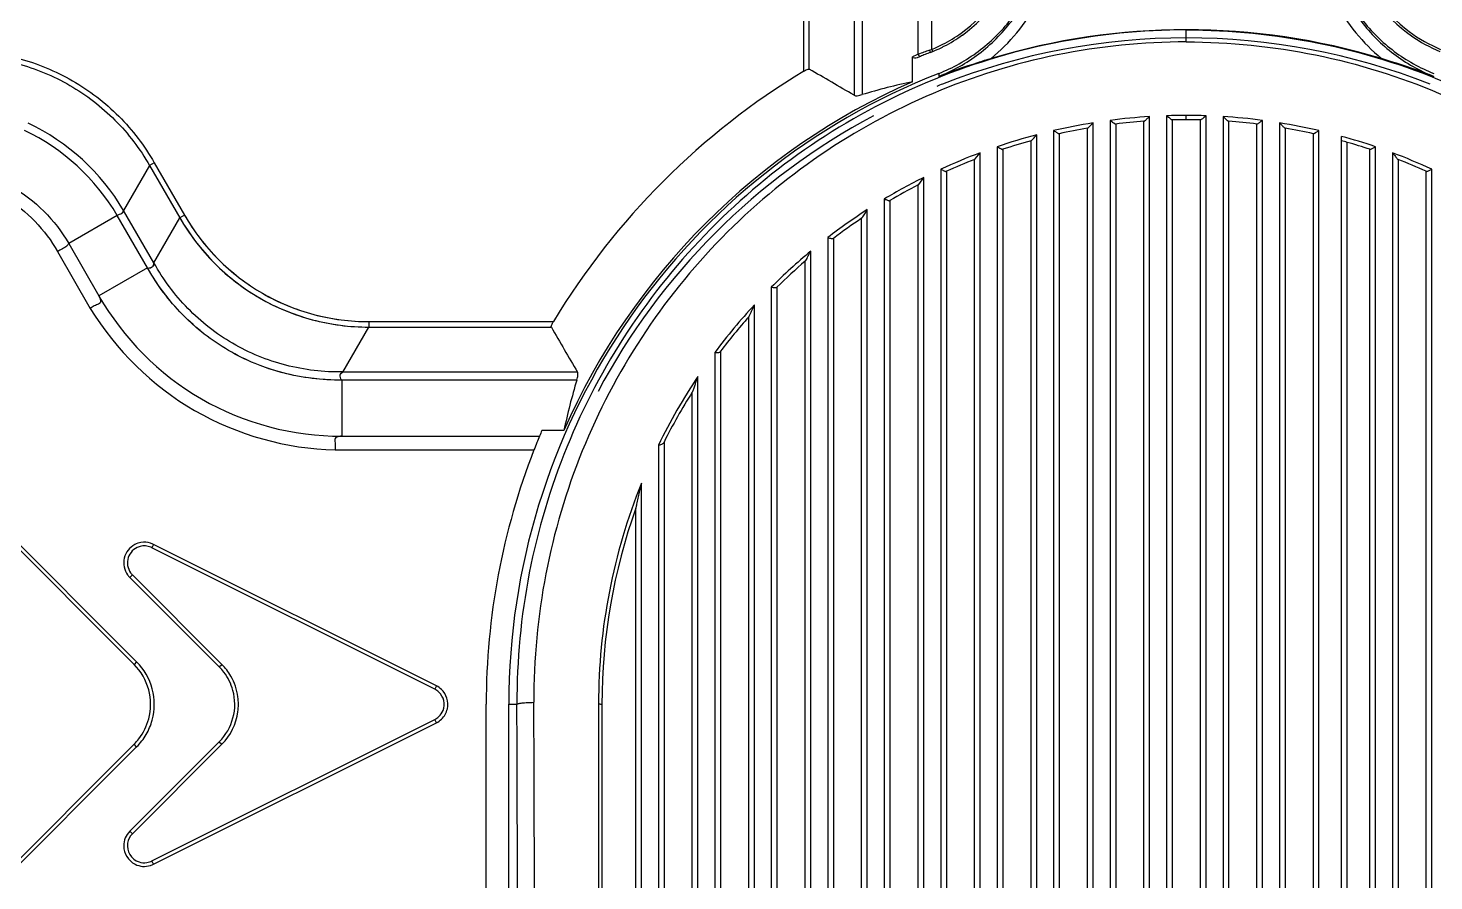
# Model space of a CAD drawing. Header units: millimetres. Extents: x -1070 to 42146, y 1440 to 12921.
# Drawn here: x 6891.7 to 7016.2, y 3502.2 to 3577.7 of the extents above; entities that cross this region are included whole.
import ezdxf

# ---------------------------------------------------------------- set-up
doc = ezdxf.new("R2010")
doc.units = ezdxf.units.MM
doc.layers.add('06___PRT_ALL_SURFS', color=7, linetype='Continuous')

msp = doc.modelspace()

# ---------------------------------------------------------------- linework, layer by layer
at = {"color": 7, "linetype": 'Continuous', "lineweight": -3}
for p, q in [((6971.749, 3575.806), (6971.753, 3593.204)), ((6970.536, 3575.538), (6970.539, 3592.617)), ((6994.275, 3577.095), (6994.275, 3577.528)), ((6994.275, 3576.803), (6994.275, 3577.095)), ((6994.275, 3576.463), (6994.275, 3576.803)), ((6970.536, 3575.368), (6970.536, 3575.538)), ((6971.753, 3575.808), (6971.83, 3575.623)), ((6970.032, 3572.945), (6970.032, 3575.158)), ((6986.025, 3477.826), (6986.025, 3569.298)), ((6987.525, 3569.517), (6987.525, 3477.826)), ((6988.025, 3569.197), (6988.025, 3477.826)), ((6990.525, 3477.826), (6990.525, 3569.44)), ((6991.025, 3477.826), (6991.025, 3569.855)), ((6992.525, 3569.928), (6992.525, 3477.826)), ((6993.025, 3569.561), (6993.025, 3477.826)), ((6994.275, 3569.576), (6994.275, 3569.957)), ((6995.525, 3477.826), (6995.525, 3569.561)), ((6996.025, 3477.826), (6996.025, 3569.928)), ((6997.525, 3569.855), (6997.525, 3477.826)), ((6998.025, 3569.44), (6998.025, 3477.826)), ((7000.525, 3477.826), (7000.525, 3569.197)), ((7001.025, 3477.826), (7001.025, 3569.517)), ((7002.525, 3569.298), (7002.525, 3477.826)), ((6981.025, 3477.826), (6981.025, 3568.241)), ((6982.525, 3568.612), (6982.525, 3477.826)), ((6983.025, 3568.338), (6983.025, 3477.826)), ((6985.525, 3477.826), (6985.525, 3568.831)), ((7003.025, 3568.831), (7003.025, 3477.826)), ((7005.525, 3477.826), (7005.525, 3568.338)), ((7006.025, 3477.826), (7006.025, 3568.612)), ((7008.025, 3567.716), (7008.025, 3568.106)), ((6975.589, 3566.109), (6976.025, 3566.65)), ((6976.025, 3477.826), (6976.025, 3566.65)), ((6977.525, 3567.186), (6977.525, 3477.826)), ((6978.025, 3566.958), (6978.025, 3477.826)), ((6980.525, 3477.826), (6980.525, 3567.716)), ((7008.025, 3477.826), (7008.025, 3567.716)), ((7008.525, 3477.826), (7008.525, 3567.575)), ((7010.525, 3477.826), (7010.525, 3566.958)), ((7011.025, 3477.826), (7011.025, 3567.186)), ((7012.525, 3566.65), (7012.525, 3477.826)), ((6902.465, 3565.529), (6900.17, 3561.553)), ((6902.884, 3565.771), (6902.465, 3565.529)), ((6902.465, 3565.529), (6905.15, 3560.879)), ((6902.884, 3565.771), (6905.568, 3561.12)), ((6975.525, 3477.826), (6975.525, 3566.06)), ((7013.025, 3566.06), (7013.025, 3477.826)), ((6970.586, 3563.858), (6971.025, 3564.471)), ((6971.025, 3477.826), (6971.025, 3564.471)), ((6972.525, 3565.191), (6972.525, 3477.826)), ((6973.025, 3565.012), (6973.025, 3477.826)), ((7015.525, 3477.826), (7015.525, 3565.012)), ((7016.025, 3477.826), (7016.025, 3565.191)), ((6970.525, 3477.826), (6970.525, 3563.804)), ((6966.025, 3477.826), (6966.025, 3561.616)), ((6967.525, 3562.551), (6967.525, 3477.826)), ((6968.025, 3562.424), (6968.025, 3562.413)), ((6968.025, 3562.413), (6968.025, 3477.826)), ((6899.601, 3561.108), (6895.303, 3558.626)), ((6902.288, 3556.459), (6899.601, 3561.108)), ((6902.855, 3556.903), (6900.17, 3561.553)), ((6902.855, 3556.903), (6905.15, 3560.879)), ((6905.568, 3561.12), (6905.15, 3560.879)), ((6965.525, 3477.826), (6965.525, 3560.855)), ((6965.544, 3560.868), (6965.582, 3560.911)), ((6962.525, 3559.142), (6962.525, 3477.826)), ((6894.315, 3557.902), (6897.22, 3552.869)), ((6895.303, 3558.626), (6897.985, 3553.974)), ((6961.025, 3477.826), (6961.025, 3557.942)), ((6963.025, 3559.075), (6963.025, 3559.059)), ((6963.025, 3559.059), (6963.025, 3477.826)), ((6960.525, 3477.826), (6960.525, 3557.056)), ((6960.547, 3557.075), (6960.579, 3557.117)), ((6902.288, 3556.459), (6897.985, 3553.974)), ((6957.525, 3554.753), (6957.525, 3477.826)), ((6958.025, 3554.758), (6958.025, 3554.735)), ((6958.025, 3554.735), (6958.025, 3477.826)), ((6956.025, 3477.826), (6956.025, 3553.193)), ((6921.881, 3551.702), (6938.224, 3551.702)), ((6921.881, 3551.702), (6921.881, 3551.22)), ((6955.525, 3477.826), (6955.525, 3552.126)), ((6955.55, 3552.154), (6955.574, 3552.19)), ((6919.585, 3547.244), (6921.881, 3551.22)), ((6921.881, 3551.22), (6938.05, 3551.22)), ((6901.094, 3521.361), (6872.81, 3549.646)), ((6901.324, 3521.591), (6873.04, 3549.875)), ((6952.525, 3548.971), (6952.525, 3477.826)), ((6953.025, 3549.075), (6953.025, 3549.039)), ((6953.025, 3549.039), (6953.025, 3477.826)), ((6940.36, 3547.244), (6919.585, 3547.244)), ((6951.025, 3477.826), (6951.025, 3546.846)), ((6940.301, 3546.53), (6919.484, 3546.531)), ((6919.484, 3546.531), (6919.484, 3541.562)), ((6950.525, 3477.826), (6950.525, 3545.466)), ((6950.554, 3545.512), (6950.566, 3545.535)), ((6919.484, 3541.562), (6936.999, 3541.564)), ((6947.525, 3540.764), (6947.525, 3477.826)), ((6948.025, 3541.042), (6948.025, 3540.979)), ((6948.025, 3540.979), (6948.025, 3477.826)), ((6918.897, 3540.347), (6936.51, 3540.347)), ((6946.025, 3477.826), (6946.025, 3537.401)), ((6945.525, 3477.826), (6945.525, 3535.19)), ((6902.821, 3531.983), (6902.676, 3531.692)), ((6927.87, 3519.458), (6902.821, 3531.983)), ((6927.725, 3519.168), (6902.676, 3531.692)), ((6900.714, 3529.06), (6900.944, 3529.29)), ((6900.944, 3529.29), (6908.873, 3521.361)), ((6900.714, 3529.06), (6908.643, 3521.132)), ((6901.324, 3521.591), (6901.094, 3521.361)), ((6908.643, 3521.132), (6908.873, 3521.361)), ((6934.275, 3483.179), (6934.275, 3517.826)), ((6902.676, 3503.96), (6927.725, 3516.484)), ((6902.821, 3503.669), (6927.87, 3516.194)), ((6872.81, 3486.006), (6901.094, 3514.29)), ((6908.643, 3514.52), (6900.714, 3506.592)), ((6908.873, 3514.29), (6900.944, 3506.362)), ((6901.324, 3514.061), (6901.094, 3514.29)), ((6908.643, 3514.52), (6908.873, 3514.29)), ((6873.04, 3485.776), (6901.324, 3514.061)), ((6900.714, 3506.592), (6900.944, 3506.362)), ((6902.821, 3503.669), (6902.676, 3503.96))]:
    msp.add_line(p, q, dxfattribs=at)
for centre, radius, start, end in [((7021.69, 3587.649), 13.013, 196.21243, 234.8893), ((7021.691, 3587.65), 12.814, 196.21359, 233.20108), ((6966.859, 3587.649), 12.814, 305.67284, 342.92162), ((6966.858, 3587.649), 13.014, 305.67389, 342.92209), ((6994.275, 3517.826), 59, 68.54205, 111.45795), ((6966.858, 3587.654), 12.818, 297.24025, 305.66214), ((6966.867, 3587.64), 13.001, 297.23321, 305.66763), ((6994.275, 3517.826), 59.721, 73.17026, 106.82974), ((7021.706, 3587.683), 12.85, 233.23352, 247.53289), ((7021.681, 3587.637), 12.998, 234.89392, 247.56167), ((6994.153, 3517.826), 62.2, 112.31463, 112.81735), ((6996.091, 3506.186), 73.751, 109.45868, 110.27339), ((6994.275, 3517.826), 62, 111.89913, 112.31463), ((6994.275, 3517.826), 62, 111.43351, 111.89913), ((6966.638, 3589.556), 14.668, 289.44872, 290.38888), ((6966.873, 3587.627), 12.987, 291.43364, 292.43896), ((6966.837, 3587.7), 12.869, 292.43683, 297.23053), ((6966.866, 3587.642), 13.004, 292.43902, 295.97326), ((6966.871, 3587.632), 12.993, 295.97378, 297.23261), ((6994.275, 3517.826), 62, 112.31463, 112.61085), ((6994.275, 3517.826), 60, 111.43351, 178.91094), ((7001.506, 3573.63), 29.157, 179.90912, 180.4273), ((6994.275, 3517.826), 59, 111.45795, 112.00011), ((6883.195, 3551.472), 19.742, 30.70231, 64.44147), ((6994.275, 3517.826), 59, 118.00459, 152.00005), ((6994.278, 3517.933), 52.024, 99.12838, 103.05722), ((6994.276, 3517.936), 52.021, 93.58361, 97.45723), ((6994.275, 3517.826), 51.75, 96.93655, 96.953), ((6994.275, 3517.826), 51.75, 94.15534, 96.93655), ((6994.275, 3517.826), 51.75, 94.13946, 94.15534), ((6994.275, 3517.943), 52.013, 90.00023, 91.92832), ((6994.275, 3517.826), 51.75, 91.38419, 91.40002), ((6994.275, 3517.826), 51.75, 90, 91.38419), ((6994.274, 3517.943), 52.013, 88.07168, 89.99977), ((6994.275, 3517.826), 51.75, 88.61581, 90), ((6994.275, 3517.826), 51.75, 88.59998, 88.61581), ((6994.273, 3517.936), 52.021, 82.54277, 86.41639), ((6994.275, 3517.826), 51.75, 85.84466, 85.86054), ((6994.275, 3517.826), 51.75, 83.06345, 85.84466), ((6994.275, 3517.826), 51.75, 83.047, 83.06345), ((6994.271, 3517.933), 52.024, 76.94278, 80.87162), ((6883.158, 3551.41), 19.09, 30.5313, 64.44116), ((6994.282, 3517.925), 52.033, 104.76082, 108.78691), ((6994.275, 3517.826), 51.75, 102.55586, 102.57301), ((6994.275, 3517.826), 51.75, 99.73445, 102.55586), ((6994.275, 3517.826), 51.75, 99.71781, 99.73445), ((6994.275, 3517.826), 51.75, 80.26555, 80.28219), ((6994.275, 3517.826), 51.75, 77.44414, 80.26555), ((6994.275, 3517.826), 51.75, 77.42699, 77.44414), ((6994.269, 3517.93), 52.028, 71.21281, 74.66914), ((6994.286, 3517.917), 52.042, 110.54285, 114.71855), ((6994.275, 3517.826), 51.75, 108.30123, 108.31966), ((6994.275, 3517.826), 51.75, 105.40875, 108.30123), ((6994.275, 3517.826), 51.75, 105.39078, 105.40875), ((6994.275, 3517.826), 51.75, 74.01557, 74.59142), ((6994.275, 3517.826), 51.75, 71.69877, 74.01557), ((6994.275, 3517.826), 51.75, 71.68034, 71.69877), ((6994.263, 3517.917), 52.042, 65.28145, 69.45715), ((6994.275, 3517.826), 51.75, 111.24267, 114.24429), ((6994.275, 3517.826), 51.75, 111.22307, 111.24267), ((6994.275, 3517.826), 51.75, 68.75733, 68.77693), ((6994.275, 3517.826), 51.75, 65.75571, 68.75733), ((6994.293, 3517.908), 52.053, 116.5522, 120.94748), ((6994.275, 3517.826), 51.75, 114.24429, 114.26513), ((6994.275, 3517.826), 51.75, 65.73487, 65.75571), ((6994.275, 3517.826), 51.75, 117.31854, 120.48058), ((6994.275, 3517.826), 51.75, 117.29625, 117.31854), ((6994.304, 3517.894), 52.071, 122.89488, 127.61231), ((6994.275, 3517.826), 51.75, 120.48058, 120.5047), ((6994.275, 3517.826), 51.75, 123.74898, 127.14719), ((6994.275, 3517.826), 51.75, 123.72273, 123.74898), ((6994.32, 3517.879), 52.092, 129.72923, 134.93862), ((6994.275, 3517.826), 51.75, 127.14719, 127.17616), ((6994.275, 3517.826), 51.75, 130.7057, 134.46577), ((6994.275, 3517.826), 51.75, 130.67346, 130.7057), ((6994.275, 3517.826), 51.75, 134.46577, 134.5023), ((6994.344, 3517.862), 52.121, 137.3236, 143.35465), ((6994.275, 3517.826), 51.75, 138.48587, 142.85421), ((6994.275, 3517.826), 51.75, 138.44392, 138.48587), ((6994.275, 3517.826), 51.75, 142.85421, 142.90375), ((6994.336, 3517.872), 52.109, 146.21823, 153.93918), ((6994.275, 3517.826), 51.75, 147.71596, 153.34447), ((6994.275, 3517.826), 51.75, 147.65571, 147.71596), ((6994.275, 3517.826), 51.75, 153.34447, 153.42269), ((6994.361, 3517.862), 52.136, 157.98928, 180.0005), ((6994.275, 3517.826), 51.75, 160.39514, 180), ((6994.275, 3517.826), 51.75, 160.28111, 160.39514), ((6902.005, 3530.35), 1.825, 117.49571, 215.84534), ((6902.005, 3530.35), 1.5, 108.31339, 216.02395), ((6902.005, 3530.35), 1.825, 99.39046, 117.49571), ((6902.005, 3530.35), 1.5, 99.33772, 108.31339), ((6902.005, 3530.35), 1.825, 72.79512, 99.39046), ((6902.005, 3530.35), 1.5, 81.38635, 99.33772), ((6902.005, 3530.35), 1.5, 63.43495, 81.38635), ((6902.005, 3530.35), 1.825, 63.43495, 72.79512), ((6902.005, 3530.35), 1.825, 215.84534, 225), ((6902.005, 3530.35), 1.5, 216.02395, 225), ((6897.559, 3517.826), 5, 14.9999, 45), ((6897.559, 3517.826), 5.325, 14.94304, 45), ((6905.337, 3517.826), 4.675, 37.44924, 45), ((6905.337, 3517.826), 5, 30.0001, 45), ((6905.337, 3517.826), 4.675, 15.35844, 37.44924), ((6905.337, 3517.826), 5, 7.50018, 30.0001), ((6897.559, 3517.826), 5, 344.99989, 14.9999), ((6897.559, 3517.826), 5.325, 344.72247, 14.94304), ((6905.337, 3517.826), 4.675, 345.07713, 15.35844), ((6905.337, 3517.826), 5, 352.50018, 7.50018), ((6994.275, 3517.826), 60, 178.91094, 180), ((6905.337, 3517.826), 5, 315, 352.50018), ((6897.559, 3517.826), 5, 322.49996, 344.99989), ((6897.559, 3517.826), 5.325, 329.97538, 344.72247), ((6905.337, 3517.826), 4.675, 315, 345.07713), ((6897.559, 3517.826), 5, 315, 322.49996), ((6897.559, 3517.826), 5.325, 315, 329.97538), ((6902.005, 3505.301), 1.825, 135, 180.12384), ((6902.005, 3505.301), 1.5, 135, 170.90277), ((6902.005, 3505.301), 1.825, 180.12384, 243.03733), ((6902.005, 3505.301), 1.5, 170.90277, 251.68505), ((6902.005, 3505.301), 1.825, 243.03733, 287.4104), ((6902.005, 3505.301), 1.5, 251.68505, 278.61297), ((6902.005, 3505.301), 1.5, 278.61297, 296.56505), ((6902.005, 3505.301), 1.825, 287.4104, 296.56505)]:
    msp.add_arc(centre, radius, start, end, dxfattribs=at)
for points, knots in [([(6972.349, 3573.676), (6973.594, 3574.165), (6975.964, 3575.484), (6978.859, 3578.33), (6980.899, 3581.838), (6981.591, 3584.461), (6981.757, 3585.788)], [0, 0, 0, 0, 0.2499981, 0.499997, 0.7499967, 1, 1, 1, 1]), ([(6972.35, 3573.413), (6973.613, 3573.911), (6976.016, 3575.26), (6978.933, 3578.173), (6980.962, 3581.762), (6981.622, 3584.437), (6981.767, 3585.787)], [0, 0, 0, 0, 0.2499974, 0.4999956, 0.7499946, 1, 1, 1, 1]), ([(6976.984, 3574.989), (6977.819, 3575.672), (6979.354, 3577.214), (6981.141, 3579.938), (6982.346, 3582.967), (6982.726, 3585.109), (6982.807, 3586.185)], [0, 0, 0, 0, 0.2499982, 0.4999974, 0.7499969, 1, 1, 1, 1]), ([(7005.742, 3586.185), (7005.823, 3585.109), (7006.204, 3582.967), (7007.408, 3579.938), (7009.195, 3577.214), (7010.731, 3575.672), (7011.565, 3574.989)], [0, 0, 0, 0, 0.2500009, 0.500001, 0.7500008, 1, 1, 1, 1]), ([(7006.781, 3585.804), (7006.923, 3584.453), (7007.582, 3581.774), (7009.61, 3578.18), (7012.529, 3575.262), (7014.935, 3573.912), (7016.199, 3573.413)], [0, 0, 0, 0, 0.2500041, 0.5000036, 0.7500023, 1, 1, 1, 1]), ([(7006.79, 3585.806), (7006.955, 3584.477), (7007.645, 3581.851), (7009.685, 3578.336), (7012.581, 3575.487), (7014.954, 3574.166), (7016.2, 3573.676)], [0, 0, 0, 0, 0.2500033, 0.5000031, 0.7500019, 1, 1, 1, 1]), ([(6994.275, 3577.528), (6990.35, 3577.528), (6982.491, 3576.742), (6971.211, 3573.264), (6960.874, 3567.655), (6951.871, 3560.16), (6944.516, 3551.077), (6939.064, 3540.737), (6935.716, 3529.515), (6934.981, 3521.719), (6934.997, 3517.826)], [0, 0, 0, 0, 0.1261201, 0.2518568, 0.377004, 0.5016062, 0.6259092, 0.7502406, 0.8748855, 1, 1, 1, 1]), ([(6994.275, 3577.528), (6998.199, 3577.528), (7006.058, 3576.742), (7017.338, 3573.264), (7027.675, 3567.655), (7036.678, 3560.16), (7044.033, 3551.077), (7049.485, 3540.737), (7052.834, 3529.515), (7053.568, 3521.719), (7053.552, 3517.826)], [0, 0, 0, 0, 0.1261201, 0.2518568, 0.377004, 0.5016062, 0.6259092, 0.7502406, 0.8748855, 1, 1, 1, 1]), ([(6885.735, 3575.671), (6887.459, 3575.671), (6890.924, 3575.226), (6895.758, 3573.231), (6899.903, 3570.041), (6902.022, 3567.263), (6902.884, 3565.771)], [0, 0, 0, 0, 0.2500182, 0.4999978, 0.7499776, 1, 1, 1, 1]), ([(6994.275, 3576.463), (6990.439, 3576.463), (6982.757, 3575.689), (6971.74, 3572.267), (6961.657, 3566.755), (6952.89, 3559.403), (6945.737, 3550.507), (6940.441, 3540.391), (6937.192, 3529.423), (6936.48, 3521.806), (6936.496, 3518.003)], [0, 0, 0, 0, 0.1261797, 0.2519513, 0.3770987, 0.5016737, 0.6259387, 0.7502391, 0.8748724, 1, 1, 1, 1]), ([(6970.536, 3575.368), (6970.55, 3575.315), (6970.573, 3575.257), (6970.651, 3575.169), (6970.68, 3575.213), (6970.684, 3575.23)], [0, 0, 0, 0, 0.6043537, 0.8059875, 1, 1, 1, 1]), ([(6971.522, 3575.724), (6971.531, 3575.702), (6971.538, 3575.674), (6971.601, 3575.559), (6971.595, 3575.586)], [0, 0, 0, 0, 0.4636615, 1, 1, 1, 1]), ([(6994.275, 3576.463), (6998.11, 3576.463), (7005.792, 3575.689), (7016.809, 3572.267), (7026.892, 3566.755), (7035.66, 3559.403), (7042.812, 3550.507), (7048.108, 3540.391), (7051.357, 3529.423), (7052.069, 3521.806), (7052.053, 3518.003)], [0, 0, 0, 0, 0.1261797, 0.2519513, 0.3770987, 0.5016737, 0.6259387, 0.7502391, 0.8748724, 1, 1, 1, 1]), ([(6885.735, 3575.188), (6887.417, 3575.19), (6890.799, 3574.758), (6895.517, 3572.813), (6899.561, 3569.699), (6901.626, 3566.987), (6902.465, 3565.529)], [0, 0, 0, 0, 0.2500207, 0.4999976, 0.7499747, 1, 1, 1, 1]), ([(6970.437, 3575.06), (6970.366, 3575.031), (6970.224, 3574.974), (6970.032, 3575.082), (6970.032, 3575.158)], [0, 0, 0, 0, 0.5015481, 1, 1, 1, 1]), ([(6976.984, 3574.989), (6976.586, 3574.868), (6975.028, 3574.384), (6973.486, 3573.847), (6972.35, 3573.413)], [0, 0, 0, 0, 0.2547434, 1, 1, 1, 1]), ([(7016.199, 3573.413), (7015.824, 3573.556), (7014.295, 3574.124), (7012.743, 3574.632), (7011.565, 3574.989)], [0, 0, 0, 0, 0.2460241, 1, 1, 1, 1]), ([(6985.591, 3568.87), (6985.623, 3568.899), (6985.689, 3568.968), (6985.831, 3569.113), (6985.945, 3569.225), (6986.025, 3569.298)], [0, 0, 0, 0, 0.2142737, 0.4684515, 1, 1, 1, 1]), ([(6987.525, 3569.517), (6987.576, 3569.485), (6987.674, 3569.42), (6987.792, 3569.335), (6987.878, 3569.272), (6987.932, 3569.233), (6987.973, 3569.207), (6988, 3569.194), (6988.01, 3569.195)], [0, 0, 0, 0, 0.309133, 0.6078203, 0.7430453, 0.8597911, 0.9482474, 1, 1, 1, 1]), ([(6990.539, 3569.441), (6990.547, 3569.441), (6990.564, 3569.452), (6990.58, 3569.464), (6990.589, 3569.471)], [0, 0, 0, 0, 0.3796002, 1, 1, 1, 1]), ([(6990.589, 3569.471), (6990.621, 3569.497), (6990.686, 3569.558), (6990.829, 3569.689), (6990.944, 3569.79), (6991.025, 3569.855)], [0, 0, 0, 0, 0.2089626, 0.4624358, 1, 1, 1, 1]), ([(6992.525, 3569.928), (6992.575, 3569.892), (6992.672, 3569.818), (6992.789, 3569.724), (6992.875, 3569.653), (6992.93, 3569.608), (6992.972, 3569.577), (6992.999, 3569.56), (6993.01, 3569.56)], [0, 0, 0, 0, 0.3037674, 0.6001118, 0.7362538, 0.855475, 0.9470436, 1, 1, 1, 1]), ([(6995.539, 3569.56), (6995.546, 3569.56), (6995.563, 3569.568), (6995.578, 3569.578), (6995.588, 3569.585)], [0, 0, 0, 0, 0.3823813, 1, 1, 1, 1]), ([(6995.588, 3569.585), (6995.618, 3569.607), (6995.683, 3569.661), (6995.826, 3569.778), (6995.943, 3569.869), (6996.025, 3569.928)], [0, 0, 0, 0, 0.2034468, 0.4559755, 1, 1, 1, 1]), ([(6997.525, 3569.855), (6997.574, 3569.815), (6997.67, 3569.734), (6997.785, 3569.629), (6997.871, 3569.55), (6997.927, 3569.498), (6997.971, 3569.462), (6997.998, 3569.442), (6998.01, 3569.441)], [0, 0, 0, 0, 0.2981531, 0.591557, 0.7283224, 0.849976, 0.9450899, 1, 1, 1, 1]), ([(7000.539, 3569.195), (7000.546, 3569.194), (7000.563, 3569.201), (7000.578, 3569.209), (7000.588, 3569.215)], [0, 0, 0, 0, 0.3861739, 1, 1, 1, 1]), ([(7000.588, 3569.215), (7000.618, 3569.233), (7000.682, 3569.28), (7000.825, 3569.385), (7000.942, 3569.466), (7001.025, 3569.517)], [0, 0, 0, 0, 0.1989529, 0.4502417, 1, 1, 1, 1]), ([(7002.525, 3569.298), (7002.573, 3569.254), (7002.667, 3569.164), (7002.781, 3569.049), (7002.867, 3568.96), (7002.924, 3568.902), (7002.969, 3568.861), (7002.997, 3568.836), (7003.01, 3568.833)], [0, 0, 0, 0, 0.2923984, 0.5823257, 0.7193708, 0.8433151, 0.9423657, 1, 1, 1, 1]), ([(6980.586, 3567.756), (6980.619, 3567.79), (6980.687, 3567.867), (6980.83, 3568.031), (6980.945, 3568.158), (6981.025, 3568.241)], [0, 0, 0, 0, 0.216022, 0.471133, 1, 1, 1, 1]), ([(6982.525, 3568.612), (6982.576, 3568.584), (6982.676, 3568.527), (6982.794, 3568.452), (6982.88, 3568.397), (6982.934, 3568.364), (6982.974, 3568.342), (6983, 3568.333), (6983.009, 3568.335)], [0, 0, 0, 0, 0.3141938, 0.6146219, 0.7486681, 0.8629399, 0.9487214, 1, 1, 1, 1]), ([(6985.539, 3568.833), (6985.547, 3568.835), (6985.566, 3568.848), (6985.581, 3568.861), (6985.591, 3568.87)], [0, 0, 0, 0, 0.3794413, 1, 1, 1, 1]), ([(7005.54, 3568.335), (7005.546, 3568.333), (7005.564, 3568.338), (7005.58, 3568.345), (7005.589, 3568.35)], [0, 0, 0, 0, 0.3908566, 1, 1, 1, 1]), ([(7005.589, 3568.35), (7005.619, 3568.365), (7005.682, 3568.406), (7005.825, 3568.497), (7005.942, 3568.568), (7006.025, 3568.612)], [0, 0, 0, 0, 0.1956294, 0.4454771, 1, 1, 1, 1]), ([(6977.525, 3567.186), (6977.577, 3567.162), (6977.677, 3567.113), (6977.796, 3567.048), (6977.882, 3567.001), (6977.934, 3566.973), (6977.974, 3566.956), (6978, 3566.95), (6978.009, 3566.953)], [0, 0, 0, 0, 0.3188356, 0.6203249, 0.7529565, 0.8648135, 0.9483948, 1, 1, 1, 1]), ([(6980.54, 3567.72), (6980.547, 3567.722), (6980.563, 3567.734), (6980.578, 3567.748), (6980.586, 3567.756)], [0, 0, 0, 0, 0.3857663, 1, 1, 1, 1]), ([(7010.541, 3566.953), (7010.544, 3566.952), (7010.561, 3566.951), (7010.578, 3566.958), (7010.592, 3566.964)], [0, 0, 0, 0, 0.1778773, 1, 1, 1, 1]), ([(7010.592, 3566.964), (7010.621, 3566.976), (7010.684, 3567.01), (7010.826, 3567.088), (7010.942, 3567.148), (7011.025, 3567.186)], [0, 0, 0, 0, 0.1931189, 0.4414107, 1, 1, 1, 1]), ([(7012.525, 3566.65), (7012.571, 3566.596), (7012.661, 3566.486), (7012.77, 3566.347), (7012.855, 3566.238), (7012.914, 3566.165), (7012.958, 3566.111), (7012.989, 3566.079), (7013.002, 3566.068), (7013.008, 3566.066)], [0, 0, 0, 0, 0.2806306, 0.5621358, 0.698551, 0.8262152, 0.9339917, 0.9738487, 1, 1, 1, 1]), ([(6883.338, 3565.534), (6885.723, 3565.529), (6890.579, 3564.258), (6894.107, 3560.687), (6895.303, 3558.626)], [0, 0, 0, 0, 0.5001695, 1, 1, 1, 1]), ([(6975.541, 3566.066), (6975.549, 3566.069), (6975.565, 3566.084), (6975.58, 3566.1), (6975.589, 3566.109)], [0, 0, 0, 0, 0.3887879, 1, 1, 1, 1]), ([(6883.203, 3564.316), (6885.424, 3564.353), (6889.975, 3563.214), (6893.238, 3559.842), (6894.315, 3557.902)], [0, 0, 0, 0, 0.5001835, 1, 1, 1, 1]), ([(6972.525, 3565.191), (6972.577, 3565.171), (6972.678, 3565.13), (6972.814, 3565.068), (6972.913, 3565.022), (6972.974, 3565.002), (6972.999, 3565), (6973.007, 3565.004)], [0, 0, 0, 0, 0.3229051, 0.6247027, 0.8652159, 0.9471334, 1, 1, 1, 1]), ([(7015.542, 3565.004), (7015.544, 3565.003), (7015.558, 3564.999), (7015.572, 3565.003), (7015.583, 3565.005)], [0, 0, 0, 0, 0.1954615, 1, 1, 1, 1]), ([(7015.583, 3565.005), (7015.611, 3565.013), (7015.674, 3565.04), (7015.819, 3565.106), (7015.939, 3565.159), (7016.025, 3565.191)], [0, 0, 0, 0, 0.182722, 0.4288384, 1, 1, 1, 1]), ([(6970.542, 3563.813), (6970.55, 3563.817), (6970.565, 3563.832), (6970.578, 3563.848), (6970.586, 3563.858)], [0, 0, 0, 0, 0.3973353, 1, 1, 1, 1]), ([(6965.582, 3560.911), (6965.619, 3560.962), (6965.689, 3561.077), (6965.834, 3561.314), (6965.947, 3561.496), (6966.025, 3561.616)], [0, 0, 0, 0, 0.2283532, 0.4841488, 1, 1, 1, 1]), ([(6967.525, 3562.551), (6967.577, 3562.536), (6967.678, 3562.503), (6967.814, 3562.454), (6967.913, 3562.419), (6967.974, 3562.406), (6967.998, 3562.408), (6968.006, 3562.413)], [0, 0, 0, 0, 0.326136, 0.6273183, 0.8637886, 0.9447009, 1, 1, 1, 1]), ([(6899.594, 3561.12), (6899.721, 3561.202), (6899.994, 3561.211), (6900.164, 3561.453), (6900.17, 3561.553)], [0, 0, 0, 0, 0.6002178, 1, 1, 1, 1]), ([(6905.15, 3560.879), (6905.992, 3559.423), (6908.061, 3556.715), (6912.105, 3553.606), (6916.82, 3551.659), (6920.199, 3551.221), (6921.881, 3551.22)], [0, 0, 0, 0, 0.2500219, 0.4999992, 0.7499766, 1, 1, 1, 1]), ([(6905.568, 3561.12), (6906.389, 3559.7), (6908.403, 3557.058), (6912.346, 3554.024), (6916.945, 3552.126), (6920.241, 3551.702), (6921.881, 3551.702)], [0, 0, 0, 0, 0.2500202, 0.4999994, 0.7499786, 1, 1, 1, 1]), ([(6962.525, 3559.142), (6962.577, 3559.132), (6962.677, 3559.109), (6962.815, 3559.074), (6962.918, 3559.049), (6962.986, 3559.046), (6963.004, 3559.059)], [0, 0, 0, 0, 0.3288426, 0.6288755, 0.86179, 1, 1, 1, 1]), ([(6895.302, 3558.628), (6895.258, 3558.542), (6895.115, 3558.328), (6894.731, 3558.143), (6894.458, 3557.983), (6894.315, 3557.902)], [0, 0, 0, 0, 0.2312131, 0.6025016, 1, 1, 1, 1]), ([(6960.579, 3557.117), (6960.619, 3557.178), (6960.69, 3557.314), (6960.836, 3557.59), (6960.948, 3557.802), (6961.025, 3557.942)], [0, 0, 0, 0, 0.232417, 0.4879704, 1, 1, 1, 1]), ([(6902.294, 3556.448), (6902.45, 3556.45), (6902.691, 3556.482), (6902.862, 3556.717), (6902.863, 3556.843), (6902.855, 3556.903)], [0, 0, 0, 0, 0.5653708, 0.7789667, 1, 1, 1, 1]), ([(6909.82, 3549.784), (6908.372, 3550.627), (6905.693, 3552.717), (6903.674, 3555.445), (6902.857, 3556.906)], [0, 0, 0, 0, 0.5001943, 1, 1, 1, 1]), ([(6909.456, 3549.158), (6907.969, 3550.024), (6905.218, 3552.168), (6903.131, 3554.959), (6902.286, 3556.458)], [0, 0, 0, 0, 0.5001367, 1, 1, 1, 1]), ([(6957.525, 3554.753), (6957.577, 3554.749), (6957.677, 3554.737), (6957.814, 3554.719), (6957.919, 3554.707), (6957.984, 3554.719), (6958.001, 3554.735)], [0, 0, 0, 0, 0.3287513, 0.6252053, 0.8541409, 1, 1, 1, 1]), ([(6897.985, 3553.973), (6898.018, 3553.906), (6898.077, 3553.769), (6898.136, 3553.571), (6898.116, 3553.363), (6897.948, 3553.248), (6897.763, 3553.181), (6897.508, 3553.064), (6897.338, 3552.94), (6897.22, 3552.869)], [0, 0, 0, 0, 0.1371899, 0.2713039, 0.3807485, 0.4889432, 0.6167919, 0.74697, 1, 1, 1, 1]), ([(6897.22, 3552.869), (6899.471, 3549.198), (6905.888, 3542.85), (6914.592, 3540.461), (6918.897, 3540.347)], [0, 0, 0, 0, 0.5000524, 1, 1, 1, 1]), ([(6897.982, 3553.972), (6900.123, 3550.259), (6906.457, 3543.823), (6915.198, 3541.554), (6919.484, 3541.558)], [0, 0, 0, 0, 0.5000498, 1, 1, 1, 1]), ([(6955.574, 3552.19), (6955.594, 3552.226), (6955.631, 3552.304), (6955.705, 3552.468), (6955.798, 3552.681), (6955.911, 3552.938), (6955.986, 3553.108), (6956.025, 3553.193)], [0, 0, 0, 0, 0.1118526, 0.2358009, 0.4910338, 0.7468765, 1, 1, 1, 1]), ([(6919.484, 3546.529), (6917.741, 3546.511), (6914.233, 3546.934), (6910.963, 3548.281), (6909.456, 3549.158)], [0, 0, 0, 0, 0.4998636, 1, 1, 1, 1]), ([(6919.587, 3547.247), (6917.89, 3547.224), (6914.473, 3547.619), (6911.288, 3548.929), (6909.82, 3549.784)], [0, 0, 0, 0, 0.4997825, 1, 1, 1, 1]), ([(6952.525, 3548.971), (6952.624, 3548.977), (6952.761, 3548.975), (6952.922, 3548.988), (6952.982, 3549.018), (6952.998, 3549.039)], [0, 0, 0, 0, 0.6144399, 0.8399028, 1, 1, 1, 1]), ([(6919.472, 3546.531), (6919.394, 3546.666), (6919.3, 3546.892), (6919.42, 3547.157), (6919.529, 3547.221), (6919.585, 3547.244)], [0, 0, 0, 0, 0.5647664, 0.778516, 1, 1, 1, 1]), ([(6950.566, 3545.535), (6950.589, 3545.582), (6950.628, 3545.687), (6950.704, 3545.902), (6950.798, 3546.18), (6950.91, 3546.514), (6950.986, 3546.736), (6951.025, 3546.846)], [0, 0, 0, 0, 0.1144935, 0.239658, 0.4941606, 0.7482506, 1, 1, 1, 1]), ([(6919.483, 3541.562), (6919.407, 3541.558), (6919.256, 3541.544), (6919.051, 3541.5), (6918.876, 3541.381), (6918.859, 3541.176), (6918.895, 3540.981), (6918.922, 3540.698), (6918.899, 3540.487), (6918.897, 3540.347)], [0, 0, 0, 0, 0.1376586, 0.2723848, 0.3815185, 0.4890532, 0.6169347, 0.747208, 1, 1, 1, 1]), ([(6947.525, 3540.764), (6947.577, 3540.78), (6947.677, 3540.805), (6947.815, 3540.844), (6947.927, 3540.893), (6947.978, 3540.95), (6947.993, 3540.979)], [0, 0, 0, 0, 0.3111495, 0.5881624, 0.8128674, 1, 1, 1, 1]), ([(6945.559, 3535.287), (6945.573, 3535.326), (6945.595, 3535.41), (6945.636, 3535.583), (6945.684, 3535.805), (6945.741, 3536.072), (6945.816, 3536.428), (6945.909, 3536.871), (6945.986, 3537.225), (6946.025, 3537.401)], [0, 0, 0, 0, 0.0582027, 0.1202639, 0.2461699, 0.3724646, 0.4986381, 0.7501152, 1, 1, 1, 1])]:
    msp.add_open_spline(points, degree=3, knots=knots, dxfattribs=at)
at = {"layer": '06___PRT_ALL_SURFS', "color": 7, "linetype": 'Continuous', "lineweight": -3}
for p, q in [((6964.857, 3592.515), (6964.857, 3571.74)), ((6965.569, 3592.617), (6965.571, 3571.8)), ((6960.398, 3573.877), (6960.398, 3590.22)), ((6960.881, 3574.05), (6960.881, 3590.22)), ((6902.465, 3565.529), (6900.17, 3561.553)), ((6902.884, 3565.771), (6902.465, 3565.529)), ((6902.465, 3565.529), (6905.15, 3560.879)), ((6902.884, 3565.771), (6905.568, 3561.12)), ((6902.288, 3556.459), (6899.601, 3561.108)), ((6902.855, 3556.903), (6900.17, 3561.553)), ((6902.855, 3556.903), (6905.15, 3560.879)), ((6905.568, 3561.12), (6905.15, 3560.879)), ((6921.881, 3551.702), (6938.224, 3551.702)), ((6921.881, 3551.702), (6921.881, 3551.22)), ((6919.585, 3547.244), (6921.881, 3551.22)), ((6921.881, 3551.22), (6938.05, 3551.22)), ((6940.36, 3547.244), (6919.585, 3547.244)), ((6940.301, 3546.53), (6919.484, 3546.531)), ((6919.484, 3546.531), (6919.484, 3541.562)), ((6939.156, 3542.068), (6937.211, 3542.068)), ((6919.484, 3541.562), (6936.999, 3541.564)), ((6918.897, 3540.347), (6936.51, 3540.347)), ((6902.821, 3531.983), (6902.676, 3531.692)), ((6927.87, 3519.458), (6902.821, 3531.983)), ((6927.725, 3519.168), (6902.676, 3531.692)), ((6900.714, 3529.06), (6900.944, 3529.29)), ((6900.944, 3529.29), (6908.873, 3521.361)), ((6900.714, 3529.06), (6908.643, 3521.132)), ((6901.324, 3521.591), (6901.094, 3521.361)), ((6908.643, 3521.132), (6908.873, 3521.361)), ((6927.87, 3519.458), (6927.725, 3519.168)), ((6932.275, 3495.305), (6932.275, 3517.826)), ((6934.275, 3517.826), (6934.997, 3517.826)), ((6942.225, 3517.861), (6942.225, 3477.826)), ((6942.525, 3517.826), (6942.525, 3477.826)), ((6902.676, 3503.96), (6927.725, 3516.484)), ((6902.821, 3503.669), (6927.87, 3516.194)), ((6927.87, 3516.194), (6927.725, 3516.484)), ((6908.643, 3514.52), (6900.714, 3506.592)), ((6908.873, 3514.29), (6900.944, 3506.362)), ((6901.324, 3514.061), (6901.094, 3514.29)), ((6908.643, 3514.52), (6908.873, 3514.29)), ((6900.714, 3506.592), (6900.944, 3506.362)), ((6902.821, 3503.669), (6902.676, 3503.96))]:
    msp.add_line(p, q, dxfattribs=at)
for centre, radius, start, end in [((6836.127, 3354.783), 252.273, 59.31762, 60.36194), ((6994.275, 3517.826), 65.493, 121.14836, 148.85164), ((6994.275, 3517.826), 60.214, 113.74111, 156.25889), ((7157.317, 3675.973), 252.273, 209.63806, 210.68238), ((6994.275, 3517.826), 62, 156.98268, 157.48775), ((6994.275, 3517.826), 62, 158.06186, 158.70048), ((6994.275, 3517.826), 62, 157.48775, 158.06186), ((6994.275, 3517.826), 62, 158.70048, 180), ((6902.005, 3530.35), 1.825, 117.49571, 215.84534), ((6902.005, 3530.35), 1.5, 108.31339, 216.02395), ((6902.005, 3530.35), 1.825, 99.39046, 117.49571), ((6902.005, 3530.35), 1.5, 99.33772, 108.31339), ((6902.005, 3530.35), 1.825, 72.79512, 99.39046), ((6902.005, 3530.35), 1.5, 81.38635, 99.33772), ((6902.005, 3530.35), 1.5, 63.43495, 81.38635), ((6902.005, 3530.35), 1.825, 63.43495, 72.79512), ((6902.005, 3530.35), 1.825, 215.84534, 225), ((6902.005, 3530.35), 1.5, 216.02395, 225), ((6897.559, 3517.826), 5, 14.9999, 45), ((6897.559, 3517.826), 5.325, 14.94304, 45), ((6905.337, 3517.826), 4.675, 37.44924, 45), ((6905.337, 3517.826), 5, 30.0001, 45), ((6905.337, 3517.826), 4.675, 15.35844, 37.44924), ((6905.337, 3517.826), 5, 7.50018, 30.0001), ((6927.054, 3517.826), 1.825, 46.58911, 63.43495), ((6897.559, 3517.826), 5, 344.99989, 14.9999), ((6897.559, 3517.826), 5.325, 344.72247, 14.94304), ((6905.337, 3517.826), 4.675, 345.07713, 15.35844), ((6905.337, 3517.826), 5, 352.50018, 7.50018), ((6927.054, 3517.826), 1.5, 46.51855, 63.43495), ((6927.054, 3517.826), 1.5, 338.85407, 46.51855), ((6927.054, 3517.826), 1.825, 347.53833, 46.58911), ((6905.337, 3517.826), 5, 315, 352.50018), ((6927.054, 3517.826), 1.5, 313.48079, 338.85407), ((6927.054, 3517.826), 1.825, 313.78766, 347.53833), ((-2704.038, 3477.917), 9639.117, 359.9994563, 0.2372206), ((-2787.944, 3477.918), 9724.523, 359.9994587, 0.2361766), ((6897.559, 3517.826), 5, 322.49996, 344.99989), ((6897.559, 3517.826), 5.325, 329.97538, 344.72247), ((6905.337, 3517.826), 4.675, 315, 345.07713), ((6927.054, 3517.826), 1.5, 296.56505, 313.48079), ((6927.054, 3517.826), 1.825, 296.56505, 313.78766), ((6897.559, 3517.826), 5, 315, 322.49996), ((6897.559, 3517.826), 5.325, 315, 329.97538), ((6902.005, 3505.301), 1.825, 135, 180.12384), ((6902.005, 3505.301), 1.5, 135, 170.90277), ((6902.005, 3505.301), 1.825, 180.12384, 243.03733), ((6902.005, 3505.301), 1.5, 170.90277, 251.68505), ((6902.005, 3505.301), 1.825, 243.03733, 287.4104), ((6902.005, 3505.301), 1.5, 251.68505, 278.61297), ((6902.005, 3505.301), 1.5, 278.61297, 296.56505), ((6902.005, 3505.301), 1.825, 287.4104, 296.56505)]:
    msp.add_arc(centre, radius, start, end, dxfattribs=at)
for centre, major_axis, start_param, end_param in [((6982.418, 3517.826), (57.668, 0), 1.7872617, 1.867258), ((6994.275, 3529.683), (0, 57.668), 1.2743346, 1.354331)]:
    msp.add_ellipse(centre, major_axis=major_axis, ratio=0.9786351, start_param=start_param, end_param=end_param, dxfattribs=at)
for points, knots in [([(6960.398, 3573.877), (6960.491, 3573.933), (6960.635, 3573.999), (6960.825, 3574.082), (6960.881, 3574.05)], [0, 0, 0, 0, 0.6291482, 1, 1, 1, 1]), ([(6964.857, 3571.74), (6964.935, 3571.694), (6965.197, 3571.7), (6965.426, 3571.756), (6965.571, 3571.8)], [0, 0, 0, 0, 0.3754313, 1, 1, 1, 1]), ([(6899.594, 3561.12), (6899.721, 3561.202), (6899.994, 3561.211), (6900.164, 3561.453), (6900.17, 3561.553)], [0, 0, 0, 0, 0.6002178, 1, 1, 1, 1]), ([(6905.15, 3560.879), (6906.82, 3557.993), (6911.75, 3552.991), (6918.546, 3551.223), (6921.881, 3551.22)], [0, 0, 0, 0, 0.4999991, 1, 1, 1, 1]), ([(6905.568, 3561.12), (6907.195, 3558.305), (6911.999, 3553.423), (6918.629, 3551.702), (6921.881, 3551.702)], [0, 0, 0, 0, 0.4999987, 1, 1, 1, 1]), ([(6902.294, 3556.448), (6902.45, 3556.45), (6902.765, 3556.48), (6902.87, 3556.789), (6902.855, 3556.903)], [0, 0, 0, 0, 0.5743128, 1, 1, 1, 1]), ([(6909.82, 3549.784), (6908.372, 3550.627), (6905.693, 3552.717), (6903.674, 3555.445), (6902.857, 3556.906)], [0, 0, 0, 0, 0.5001943, 1, 1, 1, 1]), ([(6909.456, 3549.158), (6908.71, 3549.592), (6905.861, 3551.516), (6903.548, 3554.218), (6902.286, 3556.458)], [0, 0, 0, 0, 0.2512047, 1, 1, 1, 1]), ([(6938.05, 3551.22), (6938.018, 3551.275), (6938.101, 3551.466), (6938.167, 3551.609), (6938.224, 3551.702)], [0, 0, 0, 0, 0.3708638, 1, 1, 1, 1]), ([(6919.484, 3546.529), (6916.878, 3546.502), (6913.334, 3547.172), (6910.211, 3548.719), (6909.456, 3549.158)], [0, 0, 0, 0, 0.7487643, 1, 1, 1, 1]), ([(6919.587, 3547.247), (6917.89, 3547.224), (6914.473, 3547.619), (6911.288, 3548.929), (6909.82, 3549.784)], [0, 0, 0, 0, 0.4997825, 1, 1, 1, 1]), ([(6919.472, 3546.531), (6919.394, 3546.666), (6919.26, 3546.955), (6919.478, 3547.2), (6919.585, 3547.244)], [0, 0, 0, 0, 0.5736497, 1, 1, 1, 1]), ([(6940.301, 3546.53), (6940.344, 3546.674), (6940.401, 3546.903), (6940.407, 3547.166), (6940.36, 3547.244)], [0, 0, 0, 0, 0.6244854, 1, 1, 1, 1]), ([(6919.483, 3541.562), (6919.333, 3541.554), (6919.119, 3541.544), (6918.876, 3541.381), (6918.859, 3541.176), (6918.895, 3540.981), (6918.922, 3540.698), (6918.899, 3540.487), (6918.897, 3540.347)], [0, 0, 0, 0, 0.2716785, 0.3809182, 0.4885573, 0.6165629, 0.7469626, 1, 1, 1, 1]), ([(6934.997, 3517.826), (6935.002, 3517.842), (6935.05, 3517.87), (6935.139, 3517.898), (6935.282, 3517.927), (6935.466, 3517.952), (6935.689, 3517.973), (6936.036, 3517.995), (6936.309, 3518.002), (6936.496, 3518.003)], [0, 0, 0, 0, 0.0330861, 0.096595, 0.1915285, 0.3152471, 0.4635662, 0.6312398, 1, 1, 1, 1]), ([(6942.225, 3517.861), (6942.263, 3517.861), (6942.334, 3517.859), (6942.426, 3517.853), (6942.487, 3517.844), (6942.516, 3517.835), (6942.525, 3517.829), (6942.525, 3517.826)], [0, 0, 0, 0, 0.375574, 0.6948417, 0.9107848, 0.9706595, 1, 1, 1, 1])]:
    msp.add_open_spline(points, degree=3, knots=knots, dxfattribs=at)

doc.saveas('drawing.dxf')
